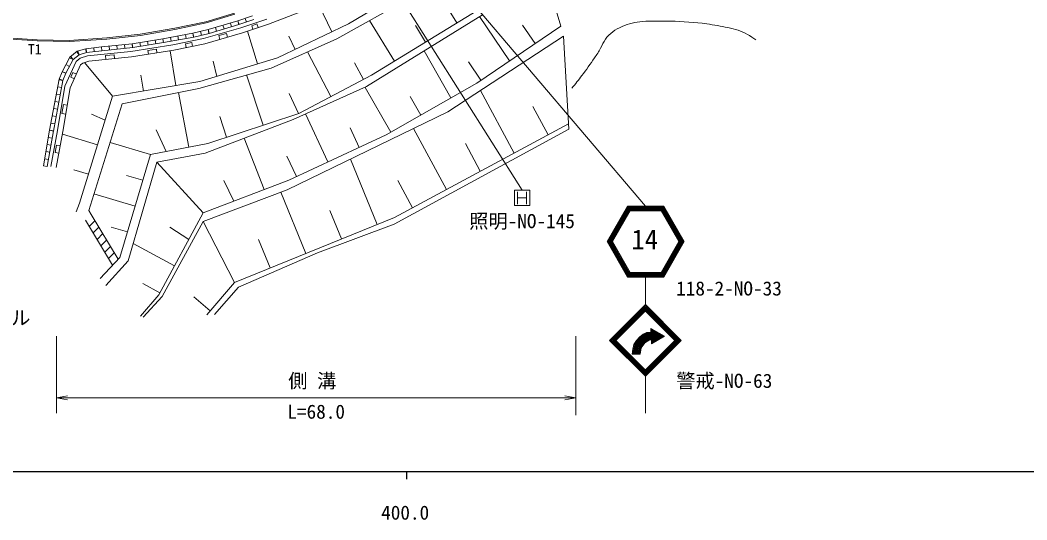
# Model space of a CAD drawing. Units: millimetres, scale not verified. Extents: x 40000 to 680000, y 20000 to 380000.
# Drawn here: x 417860 to 548553, y 198715 to 263670 of the extents above; entities that cross this region are included whole.
import ezdxf
from ezdxf.enums import TextEntityAlignment as Align

# ---------------------------------------------------------------- set-up
doc = ezdxf.new("R2010")
doc.units = ezdxf.units.MM
doc.header["$LTSCALE"] = 1000
for name, color, linetype, lineweight in [('M-BGD', 7, 'Continuous', 13), ('M-BMK-SRVR', 3, 'Continuous', 13), ('M-STR-STR3', 7, 'Continuous', 13), ('M-STR-STRC', 7, 'Continuous', 13), ('M-TTL-BAND', 7, 'Continuous', 25)]:
    doc.layers.add(name, color=color, linetype=linetype, lineweight=lineweight)
doc.styles.add('ＭＳ ゴシック', font='')
doc.styles.get('ＭＳ ゴシック').set_extended_font_data('MS Gothic')

# ---------------------------------------------------------------- blocks, each defined once
blk = doc.blocks.new('open_arrow')
at = {"color": 0, "linetype": 'Continuous', "lineweight": -2}
blk.add_lwpolyline([(7.5, 1.25), (0, 0), (7.5, -1.25)], dxfattribs=at)

msp = doc.modelspace()

# ---------------------------------------------------------------- linework, layer by layer
at = {"layer": 'M-BGD'}
for p, q in [((486039, 269868), (488040, 262879)), ((460491, 263173), (470270, 269044)), ((471318, 268577), (474553, 263304)), ((469235, 266987), (458992, 261226)), ((456760, 265718), (450111, 263153)), ((456623, 265666), (458309, 262132)), ((445705, 264590), (441957, 263453)), ((445751, 264448), (441994, 263308)), ((448027, 264210), (446120, 263576)), ((462833, 255037), (477877, 264373)), ((463477, 256508), (477280, 264977)), ((477500, 264119), (481402, 258373)), ((441957, 263453), (437926, 262613)), ((441994, 263308), (437954, 262465)), ((446120, 263576), (442257, 262433)), ((446269, 263099), (442387, 261949)), ((443223, 262718), (443365, 262239)), ((444188, 263004), (444330, 262525)), ((445154, 263290), (445296, 262811)), ((446120, 263576), (446277, 263102)), ((446120, 263576), (446261, 263097)), ((448185, 263736), (446269, 263099)), ((446532, 262688), (449874, 263811)), ((450111, 263153), (446741, 262020)), ((447073, 263893), (447231, 263419)), ((447930, 262947), (448604, 263173)), ((447930, 262947), (448089, 262473)), ((448604, 263173), (448763, 262699)), ((451262, 258772), (460491, 263173)), ((466456, 258336), (463223, 263605)), ((470505, 260820), (469197, 262951)), ((488040, 262879), (477157, 255491)), ((484711, 260620), (483082, 263019)), ((433446, 261831), (429108, 261354)), ((433467, 261683), (429121, 261204)), ((437926, 262613), (433446, 261831)), ((437954, 262465), (433467, 261683)), ((440292, 261960), (436384, 261246)), ((440395, 261471), (436469, 260754)), ((437361, 261425), (437451, 260933)), ((438338, 261603), (438428, 261112)), ((439315, 261782), (439405, 261290)), ((442257, 262433), (440292, 261960)), ((440292, 261960), (440409, 261474)), ((440292, 261960), (440382, 261469)), ((442387, 261949), (440395, 261471)), ((441275, 262196), (441391, 261710)), ((441676, 261282), (446532, 262688)), ((446741, 262020), (441846, 260603)), ((442257, 262433), (442399, 261953)), ((442257, 262433), (442374, 261946)), ((443665, 261650), (444644, 261933)), ((443665, 261650), (443804, 261170)), ((444644, 261933), (444783, 261453)), ((447358, 262227), (448664, 257974)), ((453570, 259872), (452759, 261573)), ((473396, 251756), (488413, 261572)), ((488413, 261572), (489092, 249493)), ((420067, 260961), (416794, 261180)), ((420074, 261110), (416806, 261329)), ((424246, 260869), (420067, 260961)), ((424243, 261019), (420074, 261110)), ((429108, 261354), (424243, 261019)), ((429121, 261204), (424246, 260869)), ((428414, 260188), (426389, 259957)), ((428412, 260187), (428469, 259690)), ((432413, 260605), (428414, 260188)), ((428417, 260188), (428469, 259690)), ((432478, 260110), (428469, 259690)), ((429416, 260292), (429468, 259795)), ((430415, 260397), (430467, 259899)), ((431414, 260501), (431466, 260004)), ((432244, 259602), (437692, 260440)), ((436384, 261246), (432413, 260605)), ((432413, 260605), (432492, 260112)), ((432413, 260605), (432464, 260108)), ((436469, 260754), (432478, 260110)), ((433405, 260766), (433485, 260272)), ((434398, 260926), (434478, 260432)), ((435391, 261086), (435471, 260593)), ((436384, 261246), (436474, 260755)), ((436384, 261246), (436463, 260753)), ((437692, 260440), (441676, 261282)), ((441846, 260603), (437818, 259751)), ((439326, 260581), (440131, 260751)), ((439326, 260581), (439429, 260092)), ((440131, 260751), (440235, 260262)), ((458992, 261226), (450430, 257438)), ((424332, 258868), (423323, 256969)), ((424284, 258777), (424725, 258543)), ((425276, 259625), (424332, 258868)), ((424413, 258933), (424725, 258543)), ((425512, 259174), (424725, 258543)), ((425200, 259564), (425512, 259174)), ((426389, 259957), (425276, 259625)), ((425370, 259653), (425512, 259174)), ((426490, 259465), (425512, 259174)), ((425656, 258707), (426617, 259015)), ((426347, 259944), (426490, 259465)), ((426433, 259962), (426490, 259465)), ((428469, 259690), (426490, 259465)), ((426617, 259015), (432244, 259602)), ((432334, 258907), (426762, 258327)), ((427423, 260074), (427479, 259578)), ((428939, 259056), (430053, 259172)), ((428939, 259056), (428991, 258559)), ((430053, 259172), (430105, 258675)), ((437818, 259751), (432334, 258907)), ((434451, 259739), (435548, 259908)), ((434451, 259739), (434527, 259245)), ((435548, 259908), (435624, 259413)), ((437320, 259674), (438078, 255157)), ((441179, 255677), (451262, 258772)), ((455161, 259531), (458212, 253736)), ((470298, 259670), (473786, 253565)), ((423684, 255071), (425147, 258286)), ((424725, 258543), (423778, 256758)), ((423810, 257885), (424251, 257650)), ((425717, 257849), (424359, 254865)), ((425147, 258286), (425656, 258707)), ((425998, 258081), (425717, 257849)), ((426762, 258327), (425998, 258081)), ((426225, 258154), (429851, 253776)), ((443406, 256361), (442910, 258313)), ((462415, 255949), (461285, 258096)), ((477679, 255845), (476050, 258244)), ((423323, 256969), (422928, 255974)), ((423313, 256943), (423778, 256758)), ((423336, 256993), (423778, 256758)), ((423778, 256758), (423410, 255835)), ((424447, 256266), (424718, 256863)), ((424447, 256266), (424902, 256059)), ((424718, 256863), (425174, 256655)), ((433886, 254453), (433537, 256535)), ((450430, 257438), (441068, 254797)), ((447256, 256543), (449415, 250011)), ((454041, 251540), (463477, 256508)), ((422928, 255974), (421690, 249350)), ((423410, 255835), (422181, 249258)), ((422717, 249322), (423684, 255071)), ((422743, 254987), (423235, 254895)), ((422919, 255927), (423410, 255835)), ((422946, 256020), (423410, 255835)), ((424359, 254865), (423406, 249202)), ((429851, 253776), (441179, 255677)), ((453284, 250770), (462833, 255037)), ((462637, 254915), (465963, 249094)), ((477157, 255491), (465394, 248769)), ((422568, 254048), (423059, 253956)), ((425583, 239863), (429851, 253776)), ((441068, 254797), (431092, 252770)), ((438417, 254259), (439778, 247167)), ((454010, 251523), (452789, 254126)), ((469870, 251327), (468492, 253739)), ((482004, 246388), (477626, 254521)), ((422392, 253108), (422883, 253016)), ((423294, 251550), (423485, 252682)), ((423485, 252682), (423978, 252599)), ((431092, 252770), (426771, 238927)), ((486407, 248758), (484430, 252430)), ((422041, 251229), (422532, 251137)), ((422216, 252169), (422708, 252077)), ((423294, 251550), (423787, 251467)), ((428896, 250664), (427107, 251464)), ((442238, 247639), (454041, 251540)), ((444667, 248442), (443773, 251146)), ((452510, 241594), (473396, 251756)), ((454893, 251488), (457801, 245237)), ((421865, 250290), (422357, 250198)), ((441894, 246395), (453284, 250770)), ((461881, 247135), (460700, 249673)), ((489053, 250183), (466461, 238020)), ((421690, 249350), (420881, 244725)), ((422182, 249264), (421373, 244638)), ((421528, 248425), (422020, 248339)), ((421690, 249350), (422181, 249258)), ((421690, 249350), (422182, 249264)), ((421864, 244644), (422717, 249322)), ((423406, 249202), (422552, 244518)), ((423345, 248863), (427914, 247461)), ((436837, 246602), (435521, 249404)), ((446954, 248339), (449529, 241645)), ((465394, 248769), (452724, 242874)), ((466434, 237139), (489092, 249493)), ((468928, 249582), (473199, 241647)), ((421366, 247500), (421858, 247414)), ((422402, 246481), (422573, 247418)), ((422573, 247418), (423065, 247328)), ((429528, 247760), (434769, 246205)), ((434769, 246205), (442238, 247639)), ((477602, 244018), (475664, 247618)), ((421204, 246575), (421697, 246489)), ((422402, 246481), (422894, 246392)), ((430802, 232835), (434769, 246205)), ((435626, 245221), (441894, 246395)), ((453721, 243338), (452485, 245996)), ((420881, 244725), (421373, 244638)), ((421042, 245650), (421535, 245564)), ((431892, 232365), (435626, 245221)), ((435626, 245221), (441628, 238606)), ((464225, 237110), (460766, 245611)), ((426741, 243637), (424832, 244223)), ((433774, 242850), (431664, 243476)), ((452724, 242874), (441628, 238606)), ((445611, 240138), (444283, 242842)), ((468797, 239277), (466897, 242806)), ((432778, 239494), (427442, 241078)), ((441628, 237513), (452510, 241594)), ((451724, 241299), (454962, 233341)), ((425114, 238753), (425583, 239863)), ((426771, 238927), (427064, 238420)), ((427064, 238420), (430581, 232600)), ((441628, 238606), (435866, 227964)), ((466461, 238020), (445682, 229564)), ((459594, 235225), (458086, 238930)), ((426328, 237680), (429861, 231833)), ((426832, 236846), (427568, 237586)), ((427336, 236012), (428072, 236752)), ((431782, 236139), (429673, 236765)), ((436293, 227750), (441628, 237513)), ((439761, 235158), (437296, 236763)), ((441628, 237513), (445682, 229564)), ((456458, 233432), (466434, 237139)), ((427840, 235178), (428576, 235918)), ((428344, 234344), (429079, 235084)), ((428848, 233510), (429583, 234250)), ((432549, 234627), (437904, 231728)), ((450331, 231456), (448823, 235161)), ((428234, 230101), (430802, 232835)), ((429352, 232676), (430087, 233416)), ((446189, 228951), (456458, 233432)), ((428984, 229191), (431892, 232365)), ((436000, 228210), (433770, 229417)), ((445682, 229564), (442081, 225376)), ((443095, 225430), (446189, 228951)), ((435866, 227964), (433466, 225190)), ((433812, 225083), (436293, 227750)), ((440394, 227709), (442517, 225884))]:
    msp.add_line(p, q, dxfattribs=at)
msp.add_open_spline([(489496, 254826), (489931, 255367), (490366, 255907), (490783, 256461), (491349, 257211), (491882, 257985), (492419, 258758), (492701, 259165), (492985, 259572), (493219, 260010), (493429, 260405), (493599, 260826), (493845, 261193), (494343, 261936), (495155, 262460), (496002, 262829), (496855, 263200), (497744, 263415), (498647, 263490), (499258, 263540), (499875, 263527), (500491, 263524), (501095, 263522), (501697, 263531), (502300, 263524), (503870, 263508), (505444, 263388), (506997, 263177), (507918, 263051), (508830, 262893), (509746, 262689), (510627, 262494), (511510, 262257), (512286, 261820), (512662, 261607), (513013, 261348), (513365, 261089)], degree=3, knots=[0, 0, 0, 0, 1, 1, 1, 2, 2, 2, 3, 3, 3, 4, 4, 4, 5, 5, 5, 6, 6, 6, 7, 7, 7, 8, 8, 8, 9, 9, 9, 10, 10, 10, 11, 11, 11, 12, 12, 12, 12], dxfattribs=at)
at = {"layer": 'M-STR-STR3'}
for p, q in [((464088, 271622), (483025, 241578)), ((482025, 241578), (484025, 241578)), ((482025, 239578), (482025, 241578)), ((482415, 241368), (482415, 239768)), ((482415, 240568), (483615, 240568)), ((483615, 241368), (483615, 239768)), ((484025, 241578), (484025, 239578)), ((484025, 239578), (482025, 239578)), ((422572, 222578), (422572, 212578)), ((490006, 222578), (490006, 212339)), ((422572, 214578), (490006, 214578))]:
    msp.add_line(p, q, dxfattribs=at)
at = {"layer": 'M-STR-STRC'}
for p, q in [((468620, 275312), (499024, 239477)), ((496728, 239477), (494072, 234877)), ((496770, 239404), (494206, 234877)), ((496814, 239327), (494245, 234877)), ((496882, 239211), (494362, 234877)), ((496901, 239177), (494418, 234877)), ((496728, 239477), (497074, 238877)), ((496728, 239477), (501421, 239477)), ((496784, 239381), (501372, 239393)), ((496814, 239327), (501334, 239327)), ((496868, 239235), (501284, 239241)), ((496901, 239177), (501247, 239177)), ((501421, 239477), (501074, 238877)), ((501247, 239177), (503730, 234877)), ((501302, 239230), (503837, 234840)), ((501334, 239327), (503903, 234877)), ((501402, 239361), (503992, 234889)), ((501421, 239477), (504076, 234877)), ((496944, 239104), (494551, 234877)), ((496988, 239027), (494592, 234877)), ((497039, 238939), (494718, 234877)), ((497074, 238877), (494765, 234877)), ((496988, 239027), (501161, 239027)), ((496993, 239107), (501201, 239097)), ((497051, 238958), (501104, 238929)), ((497074, 238877), (501074, 238877)), ((501074, 238877), (503384, 234877)), ((501134, 238919), (503457, 234908)), ((501161, 239027), (503557, 234877)), ((501227, 239062), (503631, 234889)), ((494072, 234877), (494765, 234877)), ((496728, 230277), (494072, 234877)), ((494184, 234877), (496762, 230336)), ((496814, 230427), (494245, 234877)), ((494340, 234877), (496858, 230503)), ((496901, 230577), (494418, 234877)), ((494517, 234877), (496966, 230691)), ((496988, 230727), (494592, 234877)), ((494729, 234877), (497048, 230833)), ((497074, 230877), (494765, 234877)), ((501074, 230877), (503384, 234877)), ((503432, 234827), (501121, 230823)), ((501161, 230727), (503557, 234877)), ((501234, 230698), (503656, 234902)), ((501247, 230577), (503730, 234877)), ((503793, 234852), (501302, 230536)), ((501334, 230427), (503903, 234877)), ((503968, 234846), (501371, 230337)), ((501421, 230277), (504076, 234877)), ((504076, 234877), (503384, 234877)), ((496728, 230277), (497074, 230877)), ((501421, 230277), (496728, 230277)), ((496777, 230362), (501367, 230371)), ((501334, 230427), (496814, 230427)), ((496867, 230518), (501273, 230533)), ((501247, 230577), (496901, 230577)), ((496957, 230674), (501193, 230672)), ((501161, 230727), (496988, 230727)), ((497038, 230815), (501114, 230809)), ((501074, 230877), (497074, 230877)), ((499025, 230277), (499025, 226578)), ((501421, 230277), (501074, 230877)), ((499025, 226708), (494358, 222041)), ((499025, 226566), (494500, 222041)), ((499025, 226425), (494641, 222041)), ((499025, 226283), (494782, 222041)), ((499096, 226213), (494853, 221970)), ((499166, 226142), (494924, 221899)), ((503126, 221899), (498884, 226142)), ((503197, 221970), (498954, 226213)), ((503692, 222041), (499025, 226708)), ((503551, 222041), (499025, 226566)), ((503409, 222041), (499025, 226425)), ((503268, 222041), (499025, 226283)), ((499237, 226071), (494995, 221828)), ((503056, 221828), (498813, 226071)), ((499744, 223105), (499744, 223605)), ((499744, 223605), (500774, 222575)), ((499744, 223605), (501506, 222588)), ((499844, 221645), (499844, 223548)), ((499944, 221745), (499944, 223490)), ((499166, 217939), (494924, 222182)), ((499237, 218010), (494995, 222253)), ((498257, 222477), (497547, 221501)), ((498326, 222403), (497642, 221460)), ((498395, 222328), (497736, 221420)), ((498465, 222254), (497830, 221380)), ((498257, 222477), (497869, 222037)), ((498534, 222179), (497924, 221339)), ((499212, 223072), (498257, 222477)), ((498750, 222869), (498257, 222477)), ((499243, 222974), (498326, 222403)), ((499275, 222876), (498395, 222328)), ((499306, 222777), (498465, 222254)), ((499338, 222679), (498534, 222179)), ((499369, 222581), (498604, 222104)), ((499400, 222483), (498673, 222030)), ((499432, 222384), (498743, 221955)), ((499212, 223072), (498750, 222869)), ((499463, 222286), (498812, 221881)), ((503056, 222253), (498813, 218010)), ((499495, 222188), (498881, 221806)), ((503126, 222182), (498884, 217939)), ((499744, 223105), (499212, 223072)), ((499844, 223011), (499243, 222974)), ((499844, 222911), (499275, 222876)), ((499844, 222811), (499306, 222777)), ((499844, 222711), (499338, 222679)), ((499844, 222611), (499369, 222581)), ((499844, 222510), (499400, 222483)), ((499844, 222410), (499432, 222384)), ((499844, 222310), (499463, 222286)), ((499844, 222210), (499495, 222188)), ((499744, 223105), (499741, 223105)), ((499807, 221607), (501506, 222588)), ((499807, 221607), (500774, 222575)), ((500044, 221845), (500044, 223432)), ((500144, 221802), (500144, 223374)), ((500244, 221860), (500244, 223317)), ((500344, 221918), (500344, 223259)), ((500444, 221975), (500444, 223201)), ((500544, 222033), (500544, 223143)), ((500644, 222091), (500644, 223086)), ((500744, 222149), (500744, 223028)), ((500844, 222206), (500844, 222970)), ((500944, 222264), (500944, 222912)), ((501044, 222322), (501044, 222855)), ((501144, 222380), (501144, 222797)), ((501244, 222437), (501244, 222739)), ((501344, 222495), (501344, 222682)), ((501444, 222553), (501444, 222624)), ((499025, 217374), (494358, 222041)), ((499025, 217515), (494500, 222041)), ((499025, 217657), (494641, 222041)), ((499025, 217798), (494782, 222041)), ((499096, 217869), (494853, 222111)), ((497547, 221501), (497321, 220272)), ((497398, 220924), (497321, 220272)), ((497547, 221501), (497398, 220924)), ((497642, 221460), (497423, 220272)), ((497736, 221420), (497524, 220272)), ((497869, 222037), (497547, 221501)), ((497830, 221380), (497626, 220272)), ((497924, 221339), (497728, 220272)), ((498018, 221299), (497829, 220272)), ((498113, 221258), (497931, 220272)), ((498604, 222104), (498018, 221299)), ((498207, 221218), (498033, 220272)), ((498673, 222030), (498113, 221258)), ((498301, 221177), (498134, 220272)), ((498743, 221955), (498207, 221218)), ((498395, 221137), (498236, 220272)), ((498812, 221881), (498301, 221177)), ((498338, 220272), (498490, 221097)), ((498881, 221806), (498395, 221137)), ((498490, 221097), (498951, 221732)), ((498951, 221732), (499526, 222090)), ((503197, 222111), (498954, 217869)), ((503268, 222041), (499025, 217798)), ((503409, 222041), (499025, 217657)), ((503551, 222041), (499025, 217515)), ((503692, 222041), (499025, 217374)), ((499526, 222090), (499807, 222107)), ((499807, 222107), (499807, 221607)), ((498338, 220272), (497321, 220272)), ((499025, 217374), (499025, 212578))]:
    msp.add_line(p, q, dxfattribs=at)
at = {"layer": 'M-TTL-BAND'}
for p, q in [((40000, 205000), (579000, 205000)), ((468000, 205000), (468000, 204000))]:
    msp.add_line(p, q, dxfattribs=at)

# ---------------------------------------------------------------- block references
at = {"layer": 'M-STR-STR3', "xscale": 193, "yscale": 193}
msp.add_blockref('open_arrow', (422572, 214578), dxfattribs=at)
at = {"layer": 'M-STR-STR3', "xscale": 193, "yscale": 193, "rotation": 180}
msp.add_blockref('open_arrow', (490006, 214578), dxfattribs=at)

# ---------------------------------------------------------------- texts
at = {"layer": 'M-BMK-SRVR', "style": 'ＭＳ ゴシック'}
msp.add_text('T1', height=1320, dxfattribs=at).set_placement((418854, 258834), align=Align.BOTTOM_LEFT)
at = {"layer": 'M-STR-STR3', "style": 'ＭＳ ゴシック'}
for s, p in [('照明-NO-145', (476150, 236078)), ('ガードレール', (404195, 223512)), ('側 溝', (452662, 215328)), ('L=68.0', (452551, 211315))]:
    msp.add_text(s, height=1833, dxfattribs=at).set_placement(p, align=Align.BOTTOM_LEFT)
at = {"layer": 'M-STR-STRC', "style": 'ＭＳ ゴシック'}
for s, height, p in [('14', 2566, (497196, 233121)), ('118-2-NO-33', 1833, (503025, 227328)), ('警戒-NO-63', 1833, (503025, 215328))]:
    msp.add_text(s, height=height, dxfattribs=at).set_placement(p, align=Align.BOTTOM_LEFT)
at = {"layer": 'M-TTL-BAND', "style": 'ＭＳ ゴシック'}
msp.add_text('400.0', height=1833, dxfattribs=at).set_placement((467844, 198195), align=Align.BOTTOM_CENTER)

doc.saveas('drawing.dxf')
